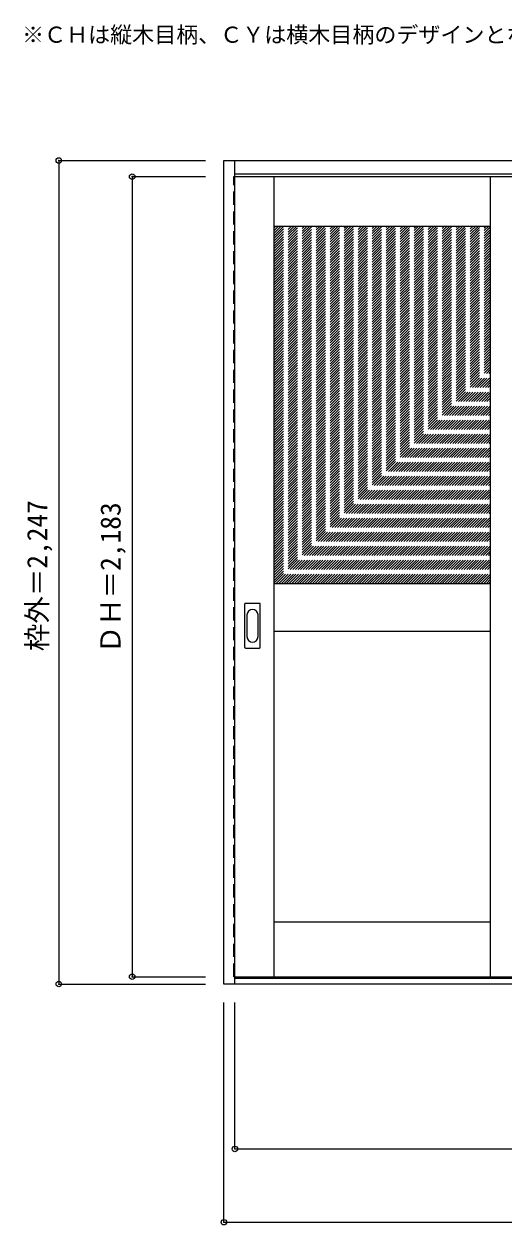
# Model space of a CAD drawing. Units: millimetres, scale not verified. Extents: x -2138 to 1648, y -2142 to 1135.
# Drawn here: x -2138 to -830, y -2142 to 1135 of the extents above; entities that cross this region are included whole.
import ezdxf
from ezdxf.enums import TextEntityAlignment as Align

# ---------------------------------------------------------------- set-up
doc = ezdxf.new("R2010")
doc.units = ezdxf.units.MM
doc.header["$LTSCALE"] = 30
doc.header["$PDMODE"] = 32
doc.header["$PDSIZE"] = 15
doc.linetypes.add('DASHED1', pattern=[1.8, 1.2, -0.6])
for name, color, linetype in [('0-0', 4, 'DASHED1'), ('0-1_寸法', 7, 'Continuous'), ('0-2_文字', 7, 'Continuous')]:
    doc.layers.add(name, color=color, linetype=linetype)
doc.styles.add('ＭＳ ゴシック', font='')
doc.styles.get('ＭＳ ゴシック').set_extended_font_data('MS Gothic')

msp = doc.modelspace()

# ---------------------------------------------------------------- linework, layer by layer
at = {"layer": '0-0', "color": 3, "linetype": 'Continuous'}
for p, q in [((-1593, 762.18), (1641, 762.18)), ((-1593, -1484.82), (-1593, 762.18)), ((-1563, -1484.82), (-1563, 762.18)), ((-1563, 726.18), (1611, 726.18)), ((-1563, 718.18), (24, 718.18)), ((-1456, -1464.82), (-1456, 718.18)), ((-866, -1464.82), (-866, 718.18)), ((-1456, 583.18), (-866, 583.18)), ((-1456, -391.82), (-866, -391.82)), ((-1536, -566.82), (-1536, -447.82)), ((-1495.5, -446.32), (-1534.5, -446.32)), ((-1494, -566.82), (-1494, -447.82)), ((-1456, -521.82), (-866, -521.82)), ((-1534.5, -568.32), (-1495.5, -568.32)), ((-1456, -1314.82), (-866, -1314.82)), ((-1563, -1464.82), (24, -1464.82)), ((1611, -1469.82), (-1563, -1469.82)), ((1641, -1484.82), (-1593, -1484.82))]:
    msp.add_line(p, q, dxfattribs=at)
at = {"layer": '0-0'}
for p, q in [((-1456, -1.56), (-871.26, 583.18)), ((-1456, 5.51), (-878.33, 583.18)), ((-1456, 12.58), (-885.4, 583.18)), ((-1456, 19.65), (-892.47, 583.18)), ((-1456, 26.72), (-899.54, 583.18)), ((-1456, 33.79), (-906.61, 583.18)), ((-1456, 40.86), (-913.69, 583.18)), ((-1456, 47.94), (-920.76, 583.18)), ((-1456, 55.01), (-927.83, 583.18)), ((-1456, 62.08), (-934.9, 583.18)), ((-1456, 69.15), (-941.97, 583.18)), ((-1456, 76.22), (-949.04, 583.18)), ((-1456, 83.29), (-956.11, 583.18)), ((-1456, 90.36), (-963.18, 583.18)), ((-1456, 97.43), (-970.25, 583.18)), ((-1456, 104.5), (-977.33, 583.18)), ((-1456, 111.58), (-984.4, 583.18)), ((-1456, 118.65), (-991.47, 583.18)), ((-1456, 125.72), (-998.54, 583.18)), ((-1456, 132.79), (-1005.61, 583.18)), ((-1456, 139.86), (-1012.68, 583.18)), ((-1456, 146.93), (-1019.75, 583.18)), ((-1456, 154), (-1026.82, 583.18)), ((-1456, 161.07), (-1033.89, 583.18)), ((-1456, 168.14), (-1040.97, 583.18)), ((-1456, 175.22), (-1048.04, 583.18)), ((-1456, 182.29), (-1055.11, 583.18)), ((-1456, 189.36), (-1062.18, 583.18)), ((-1456, 196.43), (-1069.25, 583.18)), ((-1456, 203.5), (-1076.32, 583.18)), ((-1456, 210.57), (-1083.39, 583.18)), ((-1456, 217.64), (-1090.46, 583.18)), ((-1456, 224.71), (-1097.53, 583.18)), ((-1456, 231.78), (-1104.6, 583.18)), ((-1456, 238.85), (-1111.68, 583.18)), ((-1456, 245.93), (-1118.75, 583.18)), ((-1456, 253), (-1125.82, 583.18)), ((-1456, 260.07), (-1132.89, 583.18)), ((-1456, 267.14), (-1139.96, 583.18)), ((-1456, 274.21), (-1147.03, 583.18)), ((-1456, 281.28), (-1154.1, 583.18)), ((-1456, 288.35), (-1161.17, 583.18)), ((-1456, 295.42), (-1168.24, 583.18)), ((-1456, 302.49), (-1175.32, 583.18)), ((-1456, 309.57), (-1182.39, 583.18)), ((-1456, 316.64), (-1189.46, 583.18)), ((-1456, 323.71), (-1196.53, 583.18)), ((-1456, 330.78), (-1203.6, 583.18)), ((-1456, 337.85), (-1210.67, 583.18)), ((-1456, 344.92), (-1217.74, 583.18)), ((-1456, 351.99), (-1224.81, 583.18)), ((-1456, 359.06), (-1231.88, 583.18)), ((-1456, 366.13), (-1238.95, 583.18)), ((-1456, 373.21), (-1246.03, 583.18)), ((-1456, 380.28), (-1253.1, 583.18)), ((-1456, 387.35), (-1260.17, 583.18)), ((-1456, 394.42), (-1267.24, 583.18)), ((-1456, 401.49), (-1274.31, 583.18)), ((-1456, 408.56), (-1281.38, 583.18)), ((-1456, 415.63), (-1288.45, 583.18)), ((-1456, 422.7), (-1295.52, 583.18)), ((-1456, 429.77), (-1302.59, 583.18)), ((-1456, 436.84), (-1309.67, 583.18)), ((-1456, 443.92), (-1316.74, 583.18)), ((-1456, 450.99), (-1323.81, 583.18)), ((-1456, 458.06), (-1330.88, 583.18)), ((-1456, 465.13), (-1337.95, 583.18)), ((-1456, 472.2), (-1345.02, 583.18)), ((-1456, 479.27), (-1352.09, 583.18)), ((-1456, 486.34), (-1359.16, 583.18)), ((-1456, 493.41), (-1366.23, 583.18)), ((-1456, 500.48), (-1373.31, 583.18)), ((-1456, 507.56), (-1380.38, 583.18)), ((-1456, 514.63), (-1387.45, 583.18)), ((-1456, 521.7), (-1394.52, 583.18)), ((-1456, 528.77), (-1401.59, 583.18)), ((-1456, 535.84), (-1408.66, 583.18)), ((-1456, 542.91), (-1415.73, 583.18)), ((-1456, 549.98), (-1422.8, 583.18)), ((-1456, 557.05), (-1429.87, 583.18)), ((-1456, 564.12), (-1436.94, 583.18)), ((-1456, 571.19), (-1444.02, 583.18)), ((-1456, 578.27), (-1451.09, 583.18)), ((-1456, -8.63), (-866, 581.37)), ((-1456, -15.7), (-866, 574.3)), ((-1456, -22.77), (-866, 567.23)), ((-1456, -29.85), (-866, 560.15)), ((-1456, -36.92), (-866, 553.08)), ((-1456, -43.99), (-866, 546.01)), ((-1456, -51.06), (-866, 538.94)), ((-1456, -58.13), (-866, 531.87)), ((-1456, -65.2), (-866, 524.8)), ((-1456, -72.27), (-866, 517.73)), ((-1456, -79.34), (-866, 510.66)), ((-1456, -86.41), (-866, 503.59)), ((-1456, -93.49), (-866, 496.51)), ((-1456, -100.56), (-866, 489.44)), ((-1456, -107.63), (-866, 482.37)), ((-1456, -114.7), (-866, 475.3)), ((-1456, -121.77), (-866, 468.23)), ((-1456, -128.84), (-866, 461.16)), ((-1456, -135.91), (-866, 454.09)), ((-1456, -142.98), (-866, 447.02)), ((-1456, -150.05), (-866, 439.95)), ((-1456, -157.13), (-866, 432.87)), ((-1456, -164.2), (-866, 425.8)), ((-1456, -171.27), (-866, 418.73)), ((-1456, -178.34), (-866, 411.66)), ((-1456, -185.41), (-866, 404.59)), ((-1456, -192.48), (-866, 397.52)), ((-1456, -199.55), (-866, 390.45)), ((-1456, -206.62), (-866, 383.38)), ((-1456, -213.69), (-866, 376.31)), ((-1456, -220.76), (-866, 369.24)), ((-1456, -227.84), (-866, 362.16)), ((-1456, -234.91), (-866, 355.09)), ((-1456, -241.98), (-866, 348.02)), ((-1456, -249.05), (-866, 340.95)), ((-1456, -256.12), (-866, 333.88)), ((-1456, -263.19), (-866, 326.81)), ((-1456, -270.26), (-866, 319.74)), ((-1456, -277.33), (-866, 312.67)), ((-1456, -284.4), (-866, 305.6)), ((-1456, -291.48), (-866, 298.52)), ((-1456, -298.55), (-866, 291.45)), ((-1456, -305.62), (-866, 284.38)), ((-1456, -312.69), (-866, 277.31)), ((-1456, -319.76), (-866, 270.24)), ((-1456, -326.83), (-866, 263.17)), ((-1456, -333.9), (-866, 256.1)), ((-1456, -340.97), (-866, 249.03)), ((-1456, -348.04), (-866, 241.96)), ((-1456, -355.11), (-866, 234.89)), ((-1456, -362.19), (-866, 227.81)), ((-1456, -369.26), (-866, 220.74)), ((-1456, -376.33), (-866, 213.67)), ((-1456, -383.4), (-866, 206.6)), ((-1456, -390.47), (-866, 199.53)), ((-1450.28, -391.82), (-866, 192.46)), ((-1443.21, -391.82), (-866, 185.39)), ((-1436.14, -391.82), (-866, 178.32)), ((-1429.07, -391.82), (-866, 171.25)), ((-1422, -391.82), (-866, 164.17)), ((-1414.92, -391.82), (-866, 157.1)), ((-1407.85, -391.82), (-866, 150.03)), ((-1400.78, -391.82), (-866, 142.96)), ((-1393.71, -391.82), (-866, 135.89)), ((-1386.64, -391.82), (-866, 128.82)), ((-1379.57, -391.82), (-866, 121.75)), ((-1372.5, -391.82), (-866, 114.68)), ((-1365.43, -391.82), (-866, 107.61)), ((-1358.36, -391.82), (-866, 100.53)), ((-1351.28, -391.82), (-866, 93.46)), ((-1344.21, -391.82), (-866, 86.39)), ((-1337.14, -391.82), (-866, 79.32)), ((-1330.07, -391.82), (-866, 72.25)), ((-1323, -391.82), (-866, 65.18)), ((-1315.93, -391.82), (-866, 58.11)), ((-1308.86, -391.82), (-866, 51.04)), ((-1301.79, -391.82), (-866, 43.97)), ((-1294.72, -391.82), (-866, 36.9)), ((-1287.65, -391.82), (-866, 29.82)), ((-1280.57, -391.82), (-866, 22.75)), ((-1273.5, -391.82), (-866, 15.68)), ((-1266.43, -391.82), (-866, 8.61)), ((-1259.36, -391.82), (-866, 1.54)), ((-1252.29, -391.82), (-866, -5.53)), ((-1245.22, -391.82), (-866, -12.6)), ((-1238.15, -391.82), (-866, -19.67)), ((-1231.08, -391.82), (-866, -26.74)), ((-1224.01, -391.82), (-866, -33.82)), ((-1216.93, -391.82), (-866, -40.89)), ((-1209.86, -391.82), (-866, -47.96)), ((-1202.79, -391.82), (-866, -55.03)), ((-1195.72, -391.82), (-866, -62.1)), ((-1188.65, -391.82), (-866, -69.17)), ((-1181.58, -391.82), (-866, -76.24)), ((-1174.51, -391.82), (-866, -83.31)), ((-1167.44, -391.82), (-866, -90.38)), ((-1160.37, -391.82), (-866, -97.46)), ((-1153.29, -391.82), (-866, -104.53)), ((-1146.22, -391.82), (-866, -111.6)), ((-1139.15, -391.82), (-866, -118.67)), ((-1132.08, -391.82), (-866, -125.74)), ((-1125.01, -391.82), (-866, -132.81)), ((-1117.94, -391.82), (-866, -139.88)), ((-1110.87, -391.82), (-866, -146.95)), ((-1103.8, -391.82), (-866, -154.02)), ((-1096.73, -391.82), (-866, -161.09)), ((-1089.66, -391.82), (-866, -168.17)), ((-1082.58, -391.82), (-866, -175.24)), ((-1075.51, -391.82), (-866, -182.31)), ((-1068.44, -391.82), (-866, -189.38)), ((-1061.37, -391.82), (-866, -196.45)), ((-1054.3, -391.82), (-866, -203.52)), ((-1047.23, -391.82), (-866, -210.59)), ((-1040.16, -391.82), (-866, -217.66)), ((-1033.09, -391.82), (-866, -224.73)), ((-1026.02, -391.82), (-866, -231.81)), ((-1018.94, -391.82), (-866, -238.88)), ((-1011.87, -391.82), (-866, -245.95)), ((-1004.8, -391.82), (-866, -253.02)), ((-997.73, -391.82), (-866, -260.09)), ((-990.66, -391.82), (-866, -267.16)), ((-983.59, -391.82), (-866, -274.23)), ((-976.52, -391.82), (-866, -281.3)), ((-969.45, -391.82), (-866, -288.37)), ((-962.38, -391.82), (-866, -295.45)), ((-955.3, -391.82), (-866, -302.52)), ((-948.23, -391.82), (-866, -309.59)), ((-941.16, -391.82), (-866, -316.66)), ((-934.09, -391.82), (-866, -323.73)), ((-927.02, -391.82), (-866, -330.8)), ((-919.95, -391.82), (-866, -337.87)), ((-912.88, -391.82), (-866, -344.94)), ((-905.81, -391.82), (-866, -352.01)), ((-898.74, -391.82), (-866, -359.08)), ((-891.67, -391.82), (-866, -366.16)), ((-884.59, -391.82), (-866, -373.23)), ((-877.52, -391.82), (-866, -380.3)), ((-870.45, -391.82), (-866, -387.37)), ((-1563, -1464.82), (-1566, -1464.82))]:
    msp.add_line(p, q, dxfattribs=at)
at = {"layer": '0-0', "color": 7, "linetype": 'Continuous'}
for p, q in [((-1530, -477.72), (-1530, -536.92)), ((-1500, -536.92), (-1500, -477.72))]:
    msp.add_line(p, q, dxfattribs=at)
at = {"layer": '0-0'}
msp.add_lwpolyline([(-1566, -1464.82), (-1566, 718.18), (-1563, 718.18)], dxfattribs=at)
at = {"layer": '0-0', "color": 3, "linetype": 'Continuous'}
for centre, start, end in [((-1534.5, -447.82), 90, 180), ((-1495.5, -447.82), 0, 90), ((-1534.5, -566.82), 180, 270), ((-1495.5, -566.82), 270, 0)]:
    msp.add_arc(centre, 1.5, start, end, dxfattribs=at)
at = {"layer": '0-0', "color": 7, "linetype": 'Continuous'}
for centre, start, end in [((-1515, -477.72), 0, 180), ((-1515, -536.92), 180, 0)]:
    msp.add_arc(centre, 15, start, end, dxfattribs=at)
at = {"layer": '0-1_寸法', "color": 4}
for p, q in [((-2043, 762.18), (-1643, 762.18)), ((-2043, 762.18), (-2043, -1484.82)), ((-1843, 718.18), (-1643, 718.18)), ((-1843, 718.18), (-1843, -1464.82)), ((-1843, -1464.82), (-1643, -1464.82)), ((-2043, -1484.82), (-1643, -1484.82)), ((-1593, -2134.82), (-1593, -1534.82)), ((-1563, -1934.82), (-1563, -1534.82))]:
    msp.add_line(p, q, dxfattribs=at)
for points in [[(-1593, -2134.82), (1641, -2134.82), (1641, -1534.82)], [(-1563, -1934.82), (1611, -1934.82), (1611, -1534.82)]]:
    msp.add_lwpolyline(points, dxfattribs=at)
at = {"layer": '0-1_寸法'}
for p in [(-2043, 762.18), (-1843, 718.18), (-1843, -1464.82), (-2043, -1484.82), (-1563, -1934.82), (-1593, -2134.82)]:
    msp.add_point(p, dxfattribs=at)

# ---------------------------------------------------------------- texts
at = {"layer": '0-1_寸法', "style": 'ＭＳ ゴシック'}
for s, p in [('枠外＝2,247', (-2058, -576.57)), ('ＤＨ＝2,183', (-1858, -582.57))]:
    msp.add_text(s, height=54.99, rotation=90, dxfattribs=at).set_placement(p, align=Align.BOTTOM_LEFT)
at = {"layer": '0-2_文字', "style": 'ＭＳ ゴシック'}
msp.add_text('※ＣＨは縦木目柄、ＣＹは横木目柄のデザインとなります。', height=43.99, dxfattribs=at).set_placement((-2143, 1070.3), align=Align.BOTTOM_LEFT)

doc.saveas('drawing.dxf')
